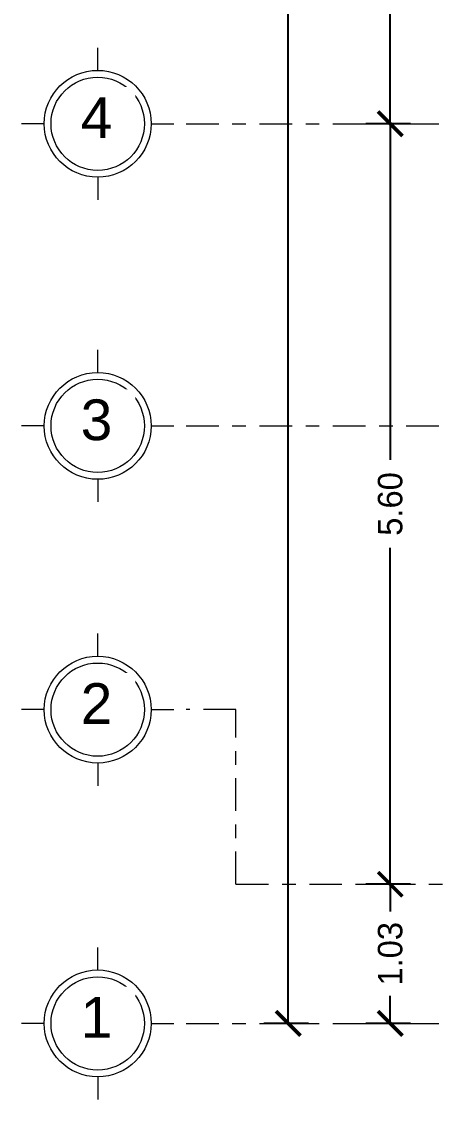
# Model space of a CAD drawing. Header units: millimetres. Extents: x -9559 to 23034, y -7226 to 22400.
# Drawn here: x 177.62 to 180.7, y 34.73 to 42.67 of the extents above; entities that cross this region are included whole.
import ezdxf

# ---------------------------------------------------------------- set-up
doc = ezdxf.new("R2010")
doc.units = ezdxf.units.MM
doc.header["$LTSCALE"] = 0.02
doc.linetypes.add('ACAD_ISO10W100', pattern=[18, 12, -3, 0, -3])
for name, color, linetype, lineweight in [('A-ANNO-DIMS', 251, 'Continuous', 9), ('A_DIM-1', 251, 'Continuous', 18), ('S-GRID', 253, 'ACAD_ISO10W100', 5), ('S-GRID-IDEN', 253, 'Continuous', 9)]:
    doc.layers.add(name, color=color, linetype=linetype, lineweight=lineweight)
doc.styles.add('Arial_5', font='arial.ttf', dxfattribs={"height": 0.003})
doc.styles.get("Standard").update_dxf_attribs({"font": 'GOTHIC.TTF'})
doc.dimstyles.get("Standard").update_dxf_attribs({"dimtxt": 0.18, "dimasz": 0.18, "dimexe": 0.18, "dimexo": 0.0625, "dimgap": 0.09, "dimtad": 0, "dimzin": 3, "dimdsep": 46, "dimtxsty": 'Standard', "dimblk": 'ARCHTICK', "dimcen": 0.09, "dimadec": 0, "dimazin": 0, "dimtfac": 1, "dimtofl": 0, "dimtmove": 0, "dimatfit": 3, "dimldrblk": 'ARCHTICK', "dimfxl": 1, "dimtolj": 1, "dimtzin": 0, "dimarcsym": 0})
pattern_1 = [(0, (4e-16, 1e-16), (0, 6.985), [5.08, -1.905]), (90, (4e-16, 1e-16), (-6.985, 4e-16), [5.08, -1.905])]

# ---------------------------------------------------------------- blocks, each defined once
blk = doc.blocks.new('Rejilla - Extremo inicial de rejilla - Círculo-11506-Nivel 1')
h = blk.add_hatch()
h.set_pattern_fill('ANGLE', color=256)
h.set_pattern_definition(pattern_1)
h.paths.add_polyline_path([(0, 0.003933), (0, 0.00452, 0.414214), (-0.00452, 0), (-0.003933, 0, -0.414214)])
h.paths.add_polyline_path([(0, -0.003933), (0, -0.00452, 0.414214), (0.00452, 0), (0.003933, 0, -0.414214)])
at = {"layer": 'A_DIM-1', "true_color": 0x000000, "transparency": 33554661}
h = blk.add_hatch(dxfattribs=at)
h.set_pattern_fill('ANGLE', color=18)
h.set_pattern_definition(pattern_1)
h.paths.add_polyline_path([(0, 0.00452), (0, 0.003933, -0.414214), (0.003933, 0), (0.00452, 0, 0.414214)])
h.paths.add_polyline_path([(-0.003933, 0), (-0.00452, 0, 0.414214), (0, -0.00452), (0, -0.003933, -0.414214)])
at = {"layer": 'S-GRID'}
h = blk.add_hatch(dxfattribs=at)
h.set_pattern_fill('ANGLE', color=256)
h.set_pattern_definition(pattern_1)
h.paths.add_polyline_path([(0, 0.003933), (0, 0.00452, 0.414214), (-0.00452, 0), (-0.003933, 0, -0.414214)])
h.paths.add_polyline_path([(0, -0.003933), (0, -0.00452, 0.414214), (0.00452, 0), (0.003933, 0, -0.414214)])
at = {"layer": 'S-GRID', "linetype": 'Continuous'}
h = blk.add_hatch(dxfattribs=at)
h.set_pattern_fill('AR-B88', color=256, scale=0.1)
h.paths.add_polyline_path([(0, 0.00452), (0, 0.003933, -0.414214), (0.003933, 0), (0.00452, 0, 0.414214)])
h.paths.add_polyline_path([(-0.003933, 0), (-0.00452, 0, 0.414214), (0, -0.00452), (0, -0.003933, -0.414214)])
at = {"layer": 'S-GRID-IDEN', "linetype": 'Continuous'}
for p, q in [((0, 0.003933), (0, 0.0056)), ((-0.003933, 0), (-0.0056, 0)), ((0.003933, 0), (0.0056, 0)), ((0, -0.003933), (0, -0.0056))]:
    blk.add_line(p, q, dxfattribs=at)
for radius in [0.003933, 0.003434]:
    blk.add_circle((0, 0), radius, dxfattribs=at)
blk = doc.blocks.new('_ArchTick')
at = {"color": 0, "linetype": 'ByBlock', "const_width": 0.15}
blk.add_lwpolyline([(-0.5, -0.5), (0.5, 0.5)], dxfattribs=at)
blk = doc.blocks.new('*D342')
at = {"layer": 'A-ANNO-DIMS', "color": 0, "lineweight": -2, "transparency": 16777216}
for p, q in [((180.4862, 46.6178), (180.1566, 46.6178)), ((180.3366, 46.6178), (180.3366, 44.5936)), ((180.3366, 41.9178), (180.3366, 43.942)), ((180.4862, 41.9178), (180.1566, 41.9178))]:
    blk.add_line(p, q, dxfattribs=at)
at = {"layer": 'A-ANNO-DIMS', "color": 0, "lineweight": -2, "transparency": 16777216, "xscale": 0.18, "yscale": 0.18, "zscale": 0.18}
for p, rotation in [((180.3366, 46.6178), 90), ((180.3366, 41.9178), 270)]:
    blk.add_blockref('_ArchTick', p, dxfattribs=dict(at, rotation=rotation))
at = {"layer": 'A-ANNO-DIMS', "color": 0, "transparency": 16777216, "insert": (180.3366, 44.2678), "char_height": 0.18, "width": 0.607447, "attachment_point": 5, "rotation": 90}
blk.add_mtext('\\A1;4.70', dxfattribs=at)
blk = doc.blocks.new('*D343')
at = {"layer": 'A-ANNO-DIMS', "color": 0, "lineweight": -2, "transparency": 16777216}
for p, q in [((180.4862, 41.9178), (180.1566, 41.9178)), ((180.3366, 41.9178), (180.3366, 39.4417)), ((180.3366, 36.3178), (180.3366, 38.7939)), ((180.4862, 36.3178), (180.1566, 36.3178))]:
    blk.add_line(p, q, dxfattribs=at)
at = {"layer": 'A-ANNO-DIMS', "color": 0, "lineweight": -2, "transparency": 16777216, "xscale": 0.18, "yscale": 0.18, "zscale": 0.18}
for p, rotation in [((180.3366, 41.9178), 90), ((180.3366, 36.3178), 270)]:
    blk.add_blockref('_ArchTick', p, dxfattribs=dict(at, rotation=rotation))
at = {"layer": 'A-ANNO-DIMS', "color": 0, "transparency": 16777216, "insert": (180.3366, 39.1178), "char_height": 0.18, "width": 0.607447, "attachment_point": 5, "rotation": 90}
blk.add_mtext('\\A1;5.60', dxfattribs=at)
blk = doc.blocks.new('*D344')
at = {"layer": 'A-ANNO-DIMS', "color": 0, "lineweight": -2, "transparency": 16777216}
for p, q in [((180.4862, 36.3178), (180.1566, 36.3178)), ((180.3366, 36.3178), (180.3366, 36.1157)), ((180.3366, 35.2928), (180.3366, 35.4949)), ((180.4862, 35.2928), (180.1566, 35.2928))]:
    blk.add_line(p, q, dxfattribs=at)
at = {"layer": 'A-ANNO-DIMS', "color": 0, "lineweight": -2, "transparency": 16777216, "xscale": 0.18, "yscale": 0.18, "zscale": 0.18}
for p, rotation in [((180.3366, 36.3178), 90), ((180.3366, 35.2928), 270)]:
    blk.add_blockref('_ArchTick', p, dxfattribs=dict(at, rotation=rotation))
at = {"layer": 'A-ANNO-DIMS', "color": 0, "transparency": 16777216, "insert": (180.3366, 35.8053), "char_height": 0.18, "width": 0.607447, "attachment_point": 5, "rotation": 90}
blk.add_mtext('\\A1;1.03', dxfattribs=at)
blk = doc.blocks.new('*D348')
at = {"layer": 'A-ANNO-DIMS', "color": 0, "lineweight": -2, "transparency": 16777216}
for p, q in [((179.7362, 52.0428), (179.4066, 52.0428)), ((179.5866, 52.0428), (179.5866, 44.047)), ((179.5866, 35.2928), (179.5866, 43.2887)), ((179.7362, 35.2928), (179.4066, 35.2928))]:
    blk.add_line(p, q, dxfattribs=at)
at = {"layer": 'A-ANNO-DIMS', "color": 0, "lineweight": -2, "transparency": 16777216, "xscale": 0.18, "yscale": 0.18, "zscale": 0.18}
for p, rotation in [((179.5866, 52.0428), 90), ((179.5866, 35.2928), 270)]:
    blk.add_blockref('_ArchTick', p, dxfattribs=dict(at, rotation=rotation))
at = {"layer": 'A-ANNO-DIMS', "color": 0, "transparency": 16777216, "insert": (179.5866, 43.6678), "char_height": 0.18, "width": 0.607447, "attachment_point": 5, "rotation": 90}
blk.add_mtext('\\A1;16.75', dxfattribs=at)

msp = doc.modelspace()

# ---------------------------------------------------------------- linework, layer by layer
at = {"layer": 'S-GRID'}
for p, q in [((178.8345, 41.9178), (193.3198, 41.9178)), ((178.8345, 39.6928), (193.3198, 39.6928)), ((179.2015, 37.6033), (178.8345, 37.6033)), ((179.2015, 36.3178), (179.2015, 37.6033)), ((179.2015, 36.3178), (192.6848, 36.3178)), ((178.8345, 35.2928), (193.3198, 35.2928))]:
    msp.add_line(p, q, dxfattribs=at)

# ---------------------------------------------------------------- block references
at = {"layer": 'S-GRID-IDEN', "color": 251, "true_color": 0x636466, "xscale": 99.99999999999993, "yscale": 99.99999999999993, "zscale": 99.99999999999993}
for p, rotation in [((178.1845, 41.9178), 269.9999999999994), ((178.1845, 39.6928), 269.9999999999994), ((178.1845, 37.6033), 269.9999999999995), ((178.1845, 35.2928), 269.9999999999994)]:
    msp.add_blockref('Rejilla - Extremo inicial de rejilla - Círculo-11506-Nivel 1', p, dxfattribs=dict(at, rotation=rotation))

# ---------------------------------------------------------------- dimensions: what is measured, and where the dimension line sits
at = {"layer": 'A-ANNO-DIMS'}
for base, p1, p2, picture, middle in [((179.5866, 35.2928), (179.7987, 52.0428), (179.7987, 35.2928), '*D348', (179.5866, 43.6678)), ((180.3366, 41.9178), (180.5487, 46.6178), (180.5487, 41.9178), '*D342', (180.3366, 44.2678)), ((180.3366, 36.3178), (180.5487, 41.9178), (180.5487, 36.3178), '*D343', (180.3366, 39.1178)), ((180.3366079429, 35.2928229658), (180.5487399773, 36.3178229658), (180.5487399773, 35.2928229658), '*D344', (180.3366079429, 35.8053229658))]:
    dim = msp.add_linear_dim(base=base, p1=p1, p2=p2, angle=90, dimstyle='Standard', dxfattribs=at)
    dim.commit()
    dim.dimension.update_dxf_attribs({"geometry": picture, "text_midpoint": middle})

# ---------------------------------------------------------------- next in the draw order: texts
at = {"layer": 'S-GRID-IDEN', "char_height": 0.3, "width": 0.328039, "attachment_point": 1, "style": 'Arial_5', "bg_fill": 3, "box_fill_scale": 1.25, "bg_fill_color": 256, "bg_fill_true_color": 13158600, "bg_fill_transparency": 0}
for s, insert in [('4', (178.0591, 42.1127)), ('3', (178.0591, 39.8877)), ('2', (178.0591, 37.7982)), ('1', (178.0591, 35.4877))]:
    msp.add_mtext(s, dxfattribs=dict(at, insert=insert))

doc.saveas('drawing.dxf')
